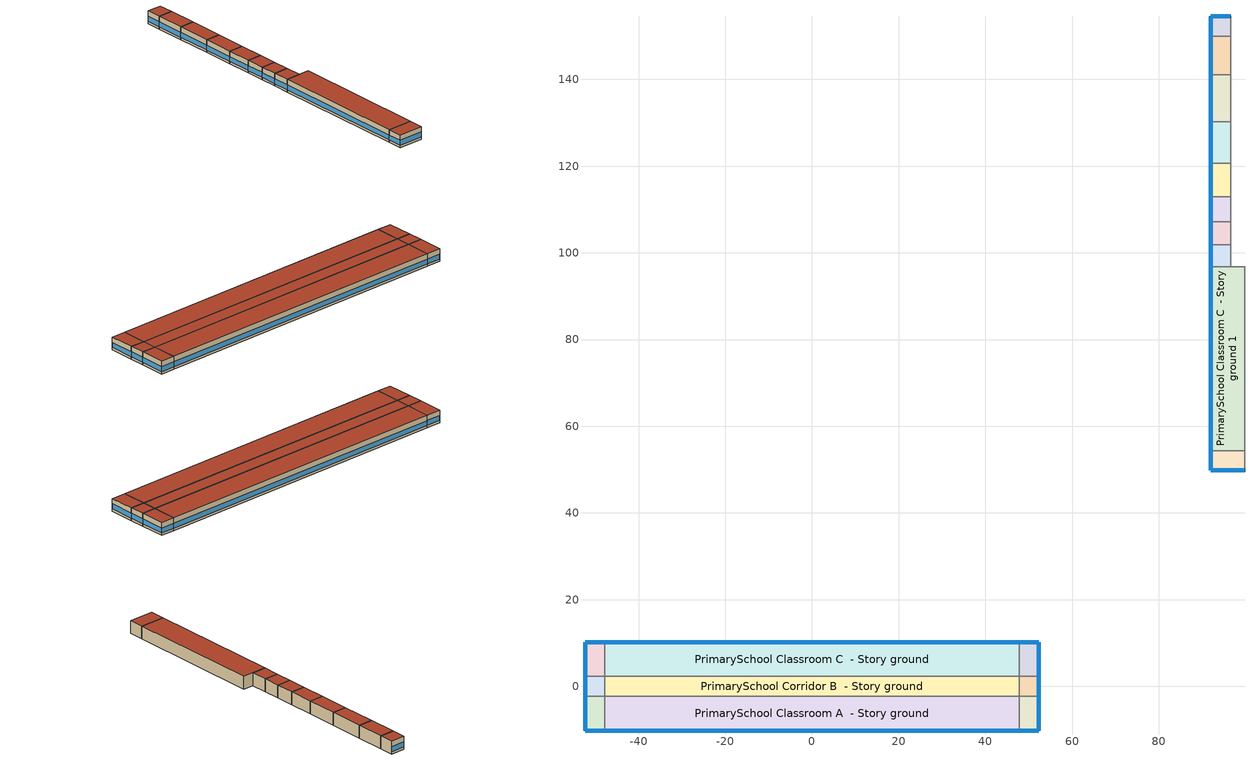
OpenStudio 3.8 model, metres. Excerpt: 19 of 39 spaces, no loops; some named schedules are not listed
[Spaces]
PrimarySchool Classroom A end_a - Story ground
 floor ground (Foundation F 1.26W/m*K Perim 12.47m Area 36.13m2): -52.36,-10.2 -52.36,-2.3 -47.79,-2.3 -47.79,-10.2 z0
 wall outside: -52.36,-2.3 -52.36,-10.2 -47.79,-10.2 z0:3.96
 wall to PrimarySchool Corridor B end_a - Story ground: -47.79,-2.3 -52.36,-2.3 z0:3.96
 wall to PrimarySchool Classroom A  - Story ground: -47.79,-10.2 -47.79,-2.3 z0:3.96
 window (Window U-0.91 SHGC 0.53): -52.33,-10.2 -47.81,-10.2 / -52.36,-2.33 -52.36,-10.18 z0.76:2.28
 roof outside: -47.79,-10.2 -47.79,-2.3 -52.36,-2.3 -52.36,-10.2 z3.96
PrimarySchool Corridor B end_a - Story ground
 floor ground (Foundation F 1.26W/m*K Perim 4.6m Area 21.03m2): -52.36,-2.3 -52.36,2.3 -47.79,2.3 -47.79,-2.3 z0
 wall outside: -52.36,2.3 -52.36,-2.3 z0:3.96
 wall to PrimarySchool Classroom C end_a - Story ground: -47.79,2.3 -52.36,2.3 z0:3.96
 wall to PrimarySchool Corridor B  - Story ground: -47.79,-2.3 -47.79,2.3 z0:3.96
 window (Window U-0.91 SHGC 0.53): -52.36,2.27 -52.36,-2.27 z0.76:2.28
 roof outside: -47.79,-2.3 -47.79,2.3 -52.36,2.3 -52.36,-2.3 z3.96
PrimarySchool Classroom C end_a - Story ground
 floor ground (Foundation F 1.26W/m*K Perim 12.47m Area 36.13m2): -52.36,2.3 -52.36,10.2 -47.79,10.2 -47.79,2.3 z0
 wall outside: -47.79,10.2 -52.36,10.2 -52.36,2.3 z0:3.96
 wall to PrimarySchool Classroom C  - Story ground: -47.79,2.3 -47.79,10.2 z0:3.96
 window (Window U-0.91 SHGC 0.53): -52.36,10.18 -52.36,2.33 / -47.81,10.2 -52.33,10.2 z0.76:2.28
 roof outside: -47.79,2.3 -47.79,10.2 -52.36,10.2 -52.36,2.3 z3.96
PrimarySchool Classroom A  - Story ground
 floor ground (Foundation F 1.26W/m*K Perim 95.57m Area 755.25m2): -47.79,-10.2 -47.79,-2.3 47.79,-2.3 47.79,-10.2 z0
 wall outside: -47.79,-10.2 47.79,-10.2 z0:3.96
 wall to PrimarySchool Corridor B  - Story ground: 47.79,-2.3 -47.79,-2.3 z0:3.96
 wall to PrimarySchool Classroom A end_b - Story ground: 47.79,-10.2 47.79,-2.3 z0:3.96
 window (Window U-0.91 SHGC 0.53): -47.76,-10.2 47.76,-10.2 z0.76:2.27
 roof outside: 47.79,-10.2 47.79,-2.3 -47.79,-2.3 -47.79,-10.2 z3.96
PrimarySchool Corridor B  - Story ground
 floor ground (Foundation F 1.26W/m*K Perim 0.0m Area 439.69m2): -47.79,-2.3 -47.79,2.3 47.79,2.3 47.79,-2.3 z0
 wall to PrimarySchool Classroom C  - Story ground: 47.79,2.3 -47.79,2.3 z0:3.96
 wall to PrimarySchool Corridor B end_b - Story ground: 47.79,-2.3 47.79,2.3 z0:3.96
 roof outside: 47.79,-2.3 47.79,2.3 -47.79,2.3 -47.79,-2.3 z3.96
PrimarySchool Classroom C  - Story ground
 floor ground (Foundation F 1.26W/m*K Perim 95.57m Area 755.25m2): -47.79,2.3 -47.79,10.2 47.79,10.2 47.79,2.3 z0
 wall outside: 47.79,10.2 -47.79,10.2 z0:3.96
 wall to PrimarySchool Classroom C end_b - Story ground: 47.79,2.3 47.79,10.2 z0:3.96
 window (Window U-0.91 SHGC 0.53): 47.76,10.2 -47.76,10.2 z0.76:2.27
 roof outside: 47.79,2.3 47.79,10.2 -47.79,10.2 -47.79,2.3 z3.96
PrimarySchool Classroom A end_b - Story ground
 floor ground (Foundation F 1.26W/m*K Perim 12.47m Area 36.13m2): 47.79,-10.2 47.79,-2.3 52.36,-2.3 52.36,-10.2 z0
 wall outside: 47.79,-10.2 52.36,-10.2 52.36,-2.3 z0:3.96
 wall to PrimarySchool Corridor B end_b - Story ground: 52.36,-2.3 47.79,-2.3 z0:3.96
 window (Window U-0.91 SHGC 0.53): 47.81,-10.2 52.33,-10.2 / 52.36,-10.18 52.36,-2.33 z0.76:2.28
 roof outside: 52.36,-10.2 52.36,-2.3 47.79,-2.3 47.79,-10.2 z3.96
PrimarySchool Corridor B end_b - Story ground
 floor ground (Foundation F 1.26W/m*K Perim 4.6m Area 21.03m2): 47.79,-2.3 47.79,2.3 52.36,2.3 52.36,-2.3 z0
 wall outside: 52.36,-2.3 52.36,2.3 z0:3.96
 wall to PrimarySchool Classroom C end_b - Story ground: 52.36,2.3 47.79,2.3 z0:3.96
 window (Window U-0.91 SHGC 0.53): 52.36,-2.27 52.36,2.27 z0.76:2.28
 roof outside: 52.36,-2.3 52.36,2.3 47.79,2.3 47.79,-2.3 z3.96
PrimarySchool Classroom C end_b - Story ground
 floor ground (Foundation F 1.26W/m*K Perim 12.47m Area 36.13m2): 47.79,2.3 47.79,10.2 52.36,10.2 52.36,2.3 z0
 wall outside: 52.36,2.3 52.36,10.2 47.79,10.2 z0:3.96
 window (Window U-0.91 SHGC 0.53): 52.33,10.2 47.81,10.2 / 52.36,2.33 52.36,10.18 z0.76:2.28
 roof outside: 52.36,2.3 52.36,10.2 47.79,10.2 47.79,2.3 z3.96
PrimarySchool Classroom C end_a - Story ground 1
 floor ground (Foundation F 1.26W/m*K Perim 12.47m Area 36.13m2): 99.89,49.83 91.98,49.83 91.98,54.4 99.89,54.4 z0
 wall outside: 91.98,54.4 91.98,49.83 99.89,49.83 z0:3.96
 wall to PrimarySchool Classroom C  - Story ground 1: 99.89,54.4 91.98,54.4 z0:3.96
 wall to PrimarySchool Corridor B end_a - Story ground 1: 99.89,49.83 99.89,54.4 z0:3.96
 window (Window U-0.91 SHGC 0.53): 92.01,49.83 99.86,49.83 / 91.98,54.37 91.98,49.85 z0.76:2.28
 roof outside: 99.89,54.4 91.98,54.4 91.98,49.83 99.89,49.83 z3.96
PrimarySchool Classroom C  - Story ground 1
 floor ground (Foundation F 1.26W/m*K Perim 42.4m Area 335.09m2): 99.89,54.4 91.98,54.4 91.98,96.8 99.89,96.8 z0
 wall outside: 91.98,96.8 91.98,54.4 z0:3.96
 wall to PrimarySchool Kitchen B  - Story ground: 99.89,96.8 96.55,96.8 z0:3.96
 wall to PrimarySchool Corridor B  - Story ground 1: 99.89,54.4 99.89,96.8 z0:3.96
 wall to PrimarySchool Kitchen C  - Story ground: 96.55,96.8 91.98,96.8 z0:3.96
 window (Window U-0.91 SHGC 0.53): 91.98,96.78 91.98,54.42 z0.76:2.27
 roof outside: 99.89,96.8 91.98,96.8 91.98,54.4 99.89,54.4 z3.96
PrimarySchool Kitchen C  - Story ground
 floor ground (Foundation F 1.26W/m*K Perim 5.11m Area 23.36m2): 96.55,96.8 91.98,96.8 91.98,101.91 96.55,101.91 z0
 wall outside: 91.98,101.91 91.98,96.8 z0:3.96
 wall to PrimarySchool Lobby C  - Story ground: 96.55,101.91 91.98,101.91 z0:3.96
 wall to PrimarySchool Kitchen B  - Story ground: 96.55,96.8 96.55,101.91 z0:3.96
 window (Window U-0.91 SHGC 0.53): 91.98,101.89 91.98,96.83 z0.76:2.28
 roof outside: 96.55,101.91 91.98,101.91 91.98,96.8 96.55,96.8 z3.96
PrimarySchool Lobby C  - Story ground
 floor ground (Foundation F 1.26W/m*K Perim 5.21m Area 23.84m2): 96.55,101.91 91.98,101.91 91.98,107.13 96.55,107.13 z0
 wall outside: 91.98,107.13 91.98,101.91 z0:3.96
 wall to PrimarySchool Restroom C  - Story ground: 96.55,107.13 91.98,107.13 z0:3.96
 wall to PrimarySchool Lobby B  - Story ground: 96.55,101.91 96.55,107.13 z0:3.96
 window (Window U-0.91 SHGC 0.53): 91.98,107.1 91.98,101.94 z0.76:2.28
 roof outside: 96.55,107.13 91.98,107.13 91.98,101.91 96.55,101.91 z3.96
PrimarySchool Restroom C  - Story ground
 floor ground (Foundation F 1.26W/m*K Perim 5.8m Area 26.52m2): 96.55,107.13 91.98,107.13 91.98,112.93 96.55,112.93 z0
 wall outside: 91.98,112.93 91.98,107.13 z0:3.96
 wall to PrimarySchool Mechanical C  - Story ground: 96.55,112.93 91.98,112.93 z0:3.96
 wall to PrimarySchool Restroom B  - Story ground: 96.55,107.13 96.55,112.93 z0:3.96
 window (Window U-0.91 SHGC 0.53): 91.98,112.9 91.98,107.15 z0.76:2.28
 roof outside: 96.55,112.93 91.98,112.93 91.98,107.13 96.55,107.13 z3.96
PrimarySchool Mechanical C  - Story ground
 floor ground (Foundation F 1.26W/m*K Perim 7.69m Area 35.14m2): 96.55,112.93 91.98,112.93 91.98,120.62 96.55,120.62 z0
 wall outside: 91.98,120.62 91.98,112.93 z0:3.96
 wall to PrimarySchool Cafeteria C  - Story ground: 96.55,120.62 91.98,120.62 z0:3.96
 wall to PrimarySchool Mechanical B  - Story ground: 96.55,112.93 96.55,120.62 z0:3.96
 window (Window U-0.91 SHGC 0.53): 91.98,120.59 91.98,112.95 z0.76:2.28
 roof outside: 96.55,120.62 91.98,120.62 91.98,112.93 96.55,112.93 z3.96
PrimarySchool Cafeteria C  - Story ground
 floor ground (Foundation F 1.26W/m*K Perim 9.59m Area 43.86m2): 96.55,120.62 91.98,120.62 91.98,130.21 96.55,130.21 z0
 wall outside: 91.98,130.21 91.98,120.62 z0:3.96
 wall to PrimarySchool Gym C  - Story ground: 96.55,130.21 91.98,130.21 z0:3.96
 wall to PrimarySchool Cafeteria B  - Story ground: 96.55,120.62 96.55,130.21 z0:3.96
 window (Window U-0.91 SHGC 0.53): 91.98,130.18 91.98,120.64 z0.76:2.28
 roof outside: 96.55,130.21 91.98,130.21 91.98,120.62 96.55,120.62 z3.96
PrimarySchool Gym C  - Story ground
 floor ground (Foundation F 1.26W/m*K Perim 10.89m Area 49.79m2): 96.55,130.21 91.98,130.21 91.98,141.1 96.55,141.1 z0
 wall outside: 91.98,141.1 91.98,130.21 z0:3.96
 wall to PrimarySchool Office C  - Story ground: 96.55,141.1 91.98,141.1 z0:3.96
 wall to PrimarySchool Gym B  - Story ground: 96.55,130.21 96.55,141.1 z0:3.96
 window (Window U-0.91 SHGC 0.53): 91.98,141.07 91.98,130.23 z0.76:2.27
 roof outside: 96.55,141.1 91.98,141.1 91.98,130.21 96.55,130.21 z3.96
PrimarySchool Office C  - Story ground
 floor ground (Foundation F 1.26W/m*K Perim 8.87m Area 40.57m2): 96.55,141.1 91.98,141.1 91.98,149.97 96.55,149.97 z0
 wall outside: 91.98,149.97 91.98,141.1 z0:3.96
 wall to PrimarySchool Office C end_b - Story ground: 96.55,149.97 91.98,149.97 z0:3.96
 wall to PrimarySchool Office B  - Story ground: 96.55,141.1 96.55,149.97 z0:3.96
 window (Window U-0.91 SHGC 0.53): 91.98,149.95 91.98,141.12 z0.76:2.28
 roof outside: 96.55,149.97 91.98,149.97 91.98,141.1 96.55,141.1 z3.96
PrimarySchool Office C end_b - Story ground
 floor ground (Foundation F 1.26W/m*K Perim 9.14m Area 20.9m2): 96.55,149.97 91.98,149.97 91.98,154.54 96.55,154.54 z0
 wall outside: 96.55,154.54 91.98,154.54 91.98,149.97 z0:3.96
 wall to PrimarySchool Office B end_b - Story ground: 96.55,149.97 96.55,154.54 z0:3.96
 window (Window U-0.91 SHGC 0.53): 96.53,154.54 92.01,154.54 / 91.98,154.52 91.98,150 z0.76:2.28
 roof outside: 96.55,154.54 91.98,154.54 91.98,149.97 96.55,149.97 z3.96
[Building]
ComStock DOE Ref Pre-1980|PrimarySchool: North Axis {deg}=270; Default Construction Set=ComStock DOE Ref Pre-1980 - PriSchl - ASHRAE 169-2013-5B; Default Schedule Set=Building Default Schedule Set; Standards Building Type=PrimarySchool
[Site]
Buckley Afb_CO_USA: Latitude {deg}=39.7; Longitude {deg}=-104.75; Time Zone {hr}=-7; Elevation {m}=1726; Terrain=City
[Site:WaterMainsTemperature]
Calculation Method=Correlation; Annual Average Outdoor Air Temperature {C}=10.6242; Maximum Difference In Monthly Average Outdoor Air Temperatures {deltaC}=24.15
[SizingPeriod:DesignDay] Barometric Pressure {Pa}=82237; Rain Indicator=No; Snow Indicator=No; Day of Month=21; Daylight Saving Time Indicator=No; Humidity Condition Type=Wetbulb; Dry-Bulb Temperature Range Modifier Type=DefaultMultipliers
Name | Maximum Dry-Bulb Temperature {C} | Daily Dry-Bulb Temperature Range {deltaC} | Wind Speed {m/s} | Wind Direction {deg} | Month | Day Type | Wetbulb or DewPoint at Maximum Dry-Bulb {C} | Solar Model Indicator | ASHRAE Clear Sky Optical Depth for Beam Irradiance | ASHRAE Clear Sky Optical Depth for Diffuse Irradiance | Sky Clearness
Buckley Afb Ann Clg .4% Condns DB=>MWB 1 | 34.1 | 15.1 | 3.7 | 90 | 7 | SummerDesignDay | 14.8 | ASHRAETau | 0.308 | 2.48
Buckley Afb Ann Clg .4% Condns WB=>MDB 1 | 25.8 | 15.1 | 3.7 | 90 | 7 | SummerDesignDay | 18 | ASHRAETau | 0.308 | 2.48
Buckley Afb Ann Htg 99.6% Condns DB 1 | -16.3 | 0 | 2.9 | 170 | 12 | WinterDesignDay | -16.3 | ASHRAEClearSky |  |  | 0
Buckley Afb August .4% Condns DB=>MCWB 1 | 35.1 | 14.5 | 3.7 | 90 | 8 | SummerDesignDay | 14.7 | ASHRAETau | 0.318 | 2.474
[ClimateZones]
Climate Zone Institution Name 1=ASHRAE; Climate Zone Document Name 1=ANSI/ASHRAE Standard 169; Climate Zone Document Year 1=2006; Climate Zone Value 1=ASHRAE 169-2013-5B
[Site:GroundTemperature:FCfactorMethod]
January Ground Temperature {C}=8.6; February Ground Temperature {C}=2.83; March Ground Temperature {C}=-0.08; April Ground Temperature {C}=1.54; May Ground Temperature {C}=-1.14; June Ground Temperature {C}=5.92; July Ground Temperature {C}=8.85; August Ground Temperature {C}=15.81; September Ground Temperature {C}=21.89; October Ground Temperature {C}=23.01; November Ground Temperature {C}=21.29; December Ground Temperature {C}=18.97
[Construction:FfactorGroundFloor] F-Factor {W/m-K}=1.26344
Name | Area {m2} | PerimeterExposed {m}
Foundation F 1.26W/m*K Perim 8.87m Area 40.57m2 | 40.5707 | 8.87373
Foundation F 1.26W/m*K Perim 10.89m Area 49.79m2 | 49.7919 | 10.8906
Foundation F 1.26W/m*K Perim 12.47m Area 36.13m2 | 36.1293 | 12.4743
Foundation F 1.26W/m*K Perim 95.57m Area 755.25m2 | 755.249 | 95.5735
Foundation F 1.26W/m*K Perim 9.14m Area 20.9m2 | 20.9032 | 9.144
Foundation F 1.26W/m*K Perim 5.21m Area 23.84m2 | 23.8427 | 5.21493
Foundation F 1.26W/m*K Perim 7.69m Area 35.14m2 | 35.1416 | 7.68627
Foundation F 1.26W/m*K Perim 4.6m Area 21.03m2 | 21.0335 | 4.60051
Foundation F 1.26W/m*K Perim 0.0m Area 439.69m2 | 439.687 | 0
Foundation F 1.26W/m*K Perim 5.11m Area 23.36m2 | 23.3639 | 5.11022
Foundation F 1.26W/m*K Perim 9.59m Area 43.86m2 | 43.8552 | 9.59213
Foundation F 1.26W/m*K Perim 42.4m Area 335.09m2 | 335.091 | 42.4043
Foundation F 1.26W/m*K Perim 5.8m Area 26.52m2 | 26.5238 | 5.80135
[DefaultConstructionSet]
ComStock DOE Ref Pre-1980 - PriSchl - ASHRAE 169-2013-5B: Default Exterior Surface Constructions=Default Surface Constructions 1; Default Interior Surface Constructions=Default Surface Constructions 2; Default Ground Contact Surface Constructions=Default Surface Constructions 3; Default Exterior SubSurface Constructions=Default Sub Surface Constructions 1; Default Interior SubSurface Constructions=Default Sub Surface Constructions 2; Interior Partition Construction=Typical Interior Partition
[DefaultSurfaceConstructions]
Name | Floor Construction | Wall Construction | Roof Ceiling Construction
Default Surface Constructions 1 | Typical Insulated Exterior Mass Floor | Typical Insulated Exterior Mass Wall R-6.21 | Typical IEAD Roof R-13.16
Default Surface Constructions 2 | Typical Interior Floor | Typical Interior Wall | Typical Interior Ceiling
Default Surface Constructions 3 | Typical Insulated Carpeted 6in Slab Floor | Typical Insulated Basement Mass Wall
[Construction]
Typical Insulated Exterior Mass Floor: 4 in. Normalweight Concrete Floor, Typical Carpet Pad
Typical IEAD Roof R-13.16: Roof Membrane, Typical Insulation R-12.04, Metal Roof Surface
Typical Interior Floor: 100mm Normalweight concrete floor, CP02 CARPET PAD
Typical Interior Wall: G01 13mm gypsum board, G01 13mm gypsum board
Typical Interior Ceiling: CP02 CARPET PAD, 100mm Normalweight concrete floor
Typical Insulated Carpeted 6in Slab Floor: 6 in. Normalweight Concrete Floor, Typical Carpet Pad
Typical Insulated Basement Mass Wall: 8 in. Concrete Block Basement Wall
Simple Glazing U 0.62 SHGC 0.41: Simple Glazing U 0.62 SHGC 0.41
Typical Insulated Metal Door: F08 Metal surface, Typical Insulation R-3.82
U 0.88 SHGC 0.16 Sgl Ref-A-L Clr 6mm: REF A CLEAR LO 6MM
Typical Overhead Door: Typical Insulation R-3.82
Typical Interior Window: Clear 3mm
Typical Interior Door; Typical Interior Partition: G05 25mm wood
Typical Insulated Exterior Mass Wall R-6.21: 1IN Stucco, 8IN CONCRETE HW RefBldg, Typical Insulation R-3.82, 1/2IN Gypsum
InteriorFurnishings: Std Wood 6inch
Window U-0.91 SHGC 0.53: Simple Glazing Single - No LowE - Tinted/Reflective - Wood
[Material] Thermal Absorptance=0.9
Name | Roughness | Thickness {m} | Conductivity {W/m-K} | Density {kg/m3} | Specific Heat {J/kg-K} | Solar Absorptance | Visible Absorptance
4 in. Normalweight Concrete Floor | MediumRough | 0.1016 | 2.31 | 2322 | 832 | 0.7 | 0.7
Roof Membrane | VeryRough | 0.0095 | 0.16 | 1121.29 | 1460 | 0.7 | 0.7
Metal Roof Surface; F08 Metal surface | Smooth | 0.0008 | 45.28 | 7824 | 500 | 0.7 | 0.7
100mm Normalweight concrete floor | MediumRough | 0.1016 | 2.31045 | 2322 | 832.557 | 0.7 | 0.7
G01 13mm gypsum board | Smooth | 0.0127 | 0.160031 | 800.001 | 1090.73 | 0.7 | 0.5
6 in. Normalweight Concrete Floor | MediumRough | 0.1524 | 2.31 | 2322 | 832 | 0.7 | 0.7
8 in. Concrete Block Basement Wall | MediumRough | 0.2032 | 1.326 | 1842 | 912 | 0.7 | 0.7
G05 25mm wood | MediumSmooth | 0.0254 | 0.15 | 608 | 1630 | 0.5 | 0.5
1IN Stucco | Smooth | 0.0253 | 0.6918 | 1858 | 837 | 0.7 | 0.92
8IN CONCRETE HW RefBldg | Rough | 0.2032 | 1.311 | 2240 | 836.8 | 0.7 | 0.7
1/2IN Gypsum | Smooth | 0.0127 | 0.16 | 784.9 | 830 | 0.4 | 0.4
Std Wood 6inch | MediumSmooth | 0.15 | 0.12 | 540 | 1210 | 0.7 | 0.7
[Material:NoMass] Roughness=Smooth; Thermal Absorptance=0.9; Solar Absorptance=0.7
Name | Thermal Resistance {m2-K/W} | Visible Absorptance
Typical Carpet Pad; CP02 CARPET PAD | 0.21648 | 0.8
Typical Insulation R-12.04 | 2.12048 | 0.7
Typical Insulation R-3.82 | 0.673216 | 0.7
[DefaultSubSurfaceConstructions]
Name | Fixed Window Construction | Operable Window Construction | Door Construction | Glass Door Construction | Overhead Door Construction | Tubular Daylight Dome Construction | Tubular Daylight Diffuser Construction
Default Sub Surface Constructions 1 | Simple Glazing U 0.62 SHGC 0.41 | Simple Glazing U 0.62 SHGC 0.41 | Typical Insulated Metal Door | U 0.88 SHGC 0.16 Sgl Ref-A-L Clr 6mm | Typical Overhead Door | Typical Interior Window | Typical Interior Window
Default Sub Surface Constructions 2 | Typical Interior Window | Typical Interior Window | Typical Interior Door
[WindowMaterial:SimpleGlazingSystem]
Name | U-Factor {W/m2-K} | Solar Heat Gain Coefficient | Visible Transmittance
Simple Glazing U 0.62 SHGC 0.41 | 3.52052 | 0.41 | 0.81
Simple Glazing Single - No LowE - Tinted/Reflective - Wood | 5.16722 | 0.525 | 0.436
[WindowMaterial:Glazing] Optical Data Type=SpectralAverage; Infrared Transmittance at Normal Incidence=0; Front Side Infrared Hemispherical Emissivity=0.84; Conductivity {W/m-K}=0.9; Dirt Correction Factor for Solar and Visible Transmittance=1; Solar Diffusing=No
Name | Thickness {m} | Solar Transmittance at Normal Incidence | Front Side Solar Reflectance at Normal Incidence | Back Side Solar Reflectance at Normal Incidence | Visible Transmittance at Normal Incidence | Front Side Visible Reflectance at Normal Incidence | Back Side Visible Reflectance at Normal Incidence | Back Side Infrared Hemispherical Emissivity
REF A CLEAR LO 6MM | 0.006 | 0.066 | 0.341 | 0.493 | 0.08 | 0.41 | 0.37 | 0.4
Clear 3mm | 0.003 | 0.837 | 0.075 | 0.075 | 0.898 | 0.081 | 0.081 | 0.84
[SpaceType] Standards Building Type=PrimarySchool
Name | Default Schedule Set | Design Specification Outdoor Air Object | Standards Space Type
PrimarySchool Kitchen - ComStock DOE Ref Pre-1980 | PrimarySchool Kitchen Schedule Set | PrimarySchool Kitchen Ventilation | Kitchen
PrimarySchool Lobby - ComStock DOE Ref Pre-1980 | PrimarySchool Lobby Schedule Set | PrimarySchool Lobby Ventilation | Lobby
PrimarySchool Restroom - ComStock DOE Ref Pre-1980 | PrimarySchool Restroom Schedule Set | PrimarySchool Restroom Ventilation | Restroom
PrimarySchool Mechanical - ComStock DOE Ref Pre-1980 | PrimarySchool Mechanical Schedule Set | PrimarySchool Mechanical Ventilation | Mechanical
PrimarySchool Cafeteria - ComStock DOE Ref Pre-1980 | PrimarySchool Cafeteria Schedule Set | PrimarySchool Cafeteria Ventilation | Cafeteria
PrimarySchool Gym - ComStock DOE Ref Pre-1980 | PrimarySchool Gym Schedule Set | PrimarySchool Gym Ventilation | Gym
PrimarySchool Office - ComStock DOE Ref Pre-1980 | PrimarySchool Office Schedule Set | PrimarySchool Office Ventilation | Office
PrimarySchool Corridor - ComStock DOE Ref Pre-1980 | PrimarySchool Corridor Schedule Set | PrimarySchool Corridor Ventilation | Corridor
PrimarySchool Classroom - ComStock DOE Ref Pre-1980 | PrimarySchool Classroom Schedule Set | PrimarySchool Classroom Ventilation | Classroom
[BuildingStory]
Story ground: Nominal Z Coordinate {m}=0; Nominal Floor to Floor Height {m}=3.9624
[Space] Building Story=Story ground
Name | Space Type | Thermal Zone
PrimarySchool Classroom A end_a - Story ground | PrimarySchool Classroom - ComStock DOE Ref Pre-1980 | Zone PrimarySchool Classroom A end_a - Story ground
PrimarySchool Corridor B end_a - Story ground | PrimarySchool Corridor - ComStock DOE Ref Pre-1980 | Zone PrimarySchool Corridor B end_a - Story ground
PrimarySchool Classroom C end_a - Story ground | PrimarySchool Classroom - ComStock DOE Ref Pre-1980 | Zone PrimarySchool Classroom C end_a - Story ground
PrimarySchool Classroom A  - Story ground | PrimarySchool Classroom - ComStock DOE Ref Pre-1980 | Zone PrimarySchool Classroom A  - Story ground
PrimarySchool Corridor B  - Story ground | PrimarySchool Corridor - ComStock DOE Ref Pre-1980 | Zone PrimarySchool Corridor B  - Story ground
PrimarySchool Classroom C  - Story ground | PrimarySchool Classroom - ComStock DOE Ref Pre-1980 | Zone PrimarySchool Classroom C  - Story ground
PrimarySchool Classroom A end_b - Story ground | PrimarySchool Classroom - ComStock DOE Ref Pre-1980 | Zone PrimarySchool Classroom A end_b - Story ground
PrimarySchool Corridor B end_b - Story ground | PrimarySchool Corridor - ComStock DOE Ref Pre-1980 | Zone PrimarySchool Corridor B end_b - Story ground
PrimarySchool Classroom C end_b - Story ground | PrimarySchool Classroom - ComStock DOE Ref Pre-1980 | Zone PrimarySchool Classroom C end_b - Story ground
PrimarySchool Classroom C end_a - Story ground 1 | PrimarySchool Classroom - ComStock DOE Ref Pre-1980 | Zone PrimarySchool Classroom C end_a - Story ground 1
PrimarySchool Classroom C  - Story ground 1 | PrimarySchool Classroom - ComStock DOE Ref Pre-1980 | Zone PrimarySchool Classroom C  - Story ground 1
PrimarySchool Kitchen C  - Story ground | PrimarySchool Kitchen - ComStock DOE Ref Pre-1980 | Zone PrimarySchool Kitchen C  - Story ground
PrimarySchool Lobby C  - Story ground | PrimarySchool Lobby - ComStock DOE Ref Pre-1980 | Zone PrimarySchool Lobby C  - Story ground
PrimarySchool Restroom C  - Story ground | PrimarySchool Restroom - ComStock DOE Ref Pre-1980 | Zone PrimarySchool Restroom C  - Story ground
PrimarySchool Mechanical C  - Story ground | PrimarySchool Mechanical - ComStock DOE Ref Pre-1980 | Zone PrimarySchool Mechanical C  - Story ground
PrimarySchool Cafeteria C  - Story ground | PrimarySchool Cafeteria - ComStock DOE Ref Pre-1980 | Zone PrimarySchool Cafeteria C  - Story ground
PrimarySchool Gym C  - Story ground | PrimarySchool Gym - ComStock DOE Ref Pre-1980 | Zone PrimarySchool Gym C  - Story ground
PrimarySchool Office C  - Story ground | PrimarySchool Office - ComStock DOE Ref Pre-1980 | Zone PrimarySchool Office C  - Story ground
PrimarySchool Office C end_b - Story ground | PrimarySchool Office - ComStock DOE Ref Pre-1980 | Zone PrimarySchool Office C end_b - Story ground
[ThermalZone] Multiplier=1; Use Ideal Air Loads=No
Name | Thermostat
Zone PrimarySchool Classroom A end_a - Story ground | PrimarySchool Classroom - ComStock DOE Ref Pre-1980 Thermostat 2
Zone PrimarySchool Corridor B end_a - Story ground | PrimarySchool Corridor - ComStock DOE Ref Pre-1980 Thermostat 2
Zone PrimarySchool Classroom C end_a - Story ground | PrimarySchool Classroom - ComStock DOE Ref Pre-1980 Thermostat 7
Zone PrimarySchool Classroom A  - Story ground | PrimarySchool Classroom - ComStock DOE Ref Pre-1980 Thermostat
Zone PrimarySchool Corridor B  - Story ground | PrimarySchool Corridor - ComStock DOE Ref Pre-1980 Thermostat
Zone PrimarySchool Classroom C  - Story ground | PrimarySchool Classroom - ComStock DOE Ref Pre-1980 Thermostat 5
Zone PrimarySchool Classroom A end_b - Story ground | PrimarySchool Classroom - ComStock DOE Ref Pre-1980 Thermostat 4
Zone PrimarySchool Corridor B end_b - Story ground | PrimarySchool Corridor - ComStock DOE Ref Pre-1980 Thermostat 4
Zone PrimarySchool Classroom C end_b - Story ground | PrimarySchool Classroom - ComStock DOE Ref Pre-1980 Thermostat 9
Zone PrimarySchool Classroom C end_a - Story ground 1 | PrimarySchool Classroom - ComStock DOE Ref Pre-1980 Thermostat 8
Zone PrimarySchool Classroom C  - Story ground 1 | PrimarySchool Classroom - ComStock DOE Ref Pre-1980 Thermostat 6
Zone PrimarySchool Kitchen C  - Story ground | PrimarySchool Kitchen - ComStock DOE Ref Pre-1980 Thermostat 2
Zone PrimarySchool Lobby C  - Story ground | PrimarySchool Lobby - ComStock DOE Ref Pre-1980 Thermostat 2
Zone PrimarySchool Restroom C  - Story ground | PrimarySchool Restroom - ComStock DOE Ref Pre-1980 Thermostat 2
Zone PrimarySchool Mechanical C  - Story ground | PrimarySchool Mechanical - ComStock DOE Ref Pre-1980 Thermostat 2
Zone PrimarySchool Cafeteria C  - Story ground | PrimarySchool Cafeteria - ComStock DOE Ref Pre-1980 Thermostat 2
Zone PrimarySchool Gym C  - Story ground | PrimarySchool Gym - ComStock DOE Ref Pre-1980 Thermostat 2
Zone PrimarySchool Office C  - Story ground | PrimarySchool Office - ComStock DOE Ref Pre-1980 Thermostat 4
Zone PrimarySchool Office C end_b - Story ground | PrimarySchool Office - ComStock DOE Ref Pre-1980 Thermostat 5
[People:Definition] Number of People Calculation Method=People/Area; Fraction Radiant=0.3
Name | People per Space Floor Area {person/m2}
PrimarySchool Cafeteria People Definition | 0.71763
PrimarySchool Classroom People Definition | 0.249938
PrimarySchool Corridor People Definition; PrimarySchool Restroom People Definition | 0.0999967
PrimarySchool Gym People Definition | 0.300313
PrimarySchool Kitchen People Definition | 0.149941
PrimarySchool Mechanical People Definition | 0.0100104
PrimarySchool Office People Definition | 0.0500522
[People] Work Efficiency Schedule=Work Efficiency Schedule; Clothing Insulation Schedule=Clothing Schedule; Air Velocity Schedule=Air Velocity Schedule; Multiplier=1
Name | People Definition | Space or SpaceType
PrimarySchool Cafeteria People | PrimarySchool Cafeteria People Definition | PrimarySchool Cafeteria - ComStock DOE Ref Pre-1980
PrimarySchool Classroom People | PrimarySchool Classroom People Definition | PrimarySchool Classroom - ComStock DOE Ref Pre-1980
PrimarySchool Corridor People | PrimarySchool Corridor People Definition | PrimarySchool Corridor - ComStock DOE Ref Pre-1980
PrimarySchool Gym People | PrimarySchool Gym People Definition | PrimarySchool Gym - ComStock DOE Ref Pre-1980
PrimarySchool Kitchen People | PrimarySchool Kitchen People Definition | PrimarySchool Kitchen - ComStock DOE Ref Pre-1980
PrimarySchool Mechanical People | PrimarySchool Mechanical People Definition | PrimarySchool Mechanical - ComStock DOE Ref Pre-1980
PrimarySchool Office People | PrimarySchool Office People Definition | PrimarySchool Office - ComStock DOE Ref Pre-1980
PrimarySchool Restroom People | PrimarySchool Restroom People Definition | PrimarySchool Restroom - ComStock DOE Ref Pre-1980
[Lights:Definition] Design Level Calculation Method=Watts/Area; Fraction Visible=0.2; Return Air Fraction=0
Name | Watts per Space Floor Area {W/m2} | Fraction Radiant
PrimarySchool Corridor - ComStock DOE Ref Pre-1980 General Lights Definition | 2.94907 | 0.31
PrimarySchool Office - ComStock DOE Ref Pre-1980 General Lights Definition | 6.74433 | 0.31
PrimarySchool Gym - ComStock DOE Ref Pre-1980 General Lights Definition | 7.86417 | 0.31
PrimarySchool Cafeteria - ComStock DOE Ref Pre-1980 General Lights Definition | 2.70767 | 0.31
PrimarySchool Cafeteria - ComStock DOE Ref Pre-1980 Task Lights Definition | 0.735422 | 0.125
PrimarySchool Cafeteria - ComStock DOE Ref Pre-1980 Wall Wash Lights Definition | 1.90206 | 0.125
PrimarySchool Restroom - ComStock DOE Ref Pre-1980 General Lights Definition | 3.33071 | 0.31
PrimarySchool Restroom - ComStock DOE Ref Pre-1980 Wall Wash Lights Definition | 2.07725 | 0.125
PrimarySchool Lobby - ComStock DOE Ref Pre-1980 General Lights Definition | 1.92838 | 0.31
PrimarySchool Lobby - ComStock DOE Ref Pre-1980 Task Lights Definition | 1.01438 | 0.125
PrimarySchool Lobby - ComStock DOE Ref Pre-1980 Wall Wash Lights Definition | 1.81461 | 0.125
PrimarySchool Classroom - ComStock DOE Ref Pre-1980 General Lights Definition | 6.25559 | 0.31
PrimarySchool Mechanical - ComStock DOE Ref Pre-1980 General Lights Definition | 3.92888 | 0.31
PrimarySchool Mechanical - ComStock DOE Ref Pre-1980 Task Lights Definition | 3.02684 | 0.125
PrimarySchool Kitchen - ComStock DOE Ref Pre-1980 General Lights Definition | 7.18292 | 0.31
PrimarySchool Kitchen - ComStock DOE Ref Pre-1980 Task Lights Definition | 8.69031 | 0.125
[ElectricEquipment:Definition] Design Level Calculation Method=Watts/Area
Name | Watts per Space Floor Area {W/m2} | Fraction Latent | Fraction Radiant | Fraction Lost
PrimarySchool Cafeteria Elec Equip Definition | 3.23149 | 0 | 0.5 | 0
PrimarySchool Classroom Elec Equip Definition | 1.90329 | 0 | 0.5 | 0
PrimarySchool Corridor Elec Equip Definition; PrimarySchool Lobby Elec Equip Definition; PrimarySchool Restroom Elec Equip Definition | 0.506631 | 0 | 0.5 | 0
PrimarySchool Gym Elec Equip Definition | 0.629866 | 0 | 0.5 | 0
misc_electric_kitchen_equipment_definition | 2.42361 | 0.25 | 0.3 | 0.2
PrimarySchool Mechanical Elec Equip Definition | 1.27205 | 0 | 0.5 | 0
PrimarySchool Office Elec Equip Definition | 1.36927 | 0 | 0.5 | 0
[ElectricEquipment] Schedule=Education_School BLDG_EQUIP_EndUseData BPR Adjusted
Name | Electric Equipment Definition | Space or SpaceType
PrimarySchool Cafeteria Elec Equip | PrimarySchool Cafeteria Elec Equip Definition | PrimarySchool Cafeteria - ComStock DOE Ref Pre-1980
PrimarySchool Classroom Elec Equip | PrimarySchool Classroom Elec Equip Definition | PrimarySchool Classroom - ComStock DOE Ref Pre-1980
PrimarySchool Corridor Elec Equip | PrimarySchool Corridor Elec Equip Definition | PrimarySchool Corridor - ComStock DOE Ref Pre-1980
PrimarySchool Gym Elec Equip | PrimarySchool Gym Elec Equip Definition | PrimarySchool Gym - ComStock DOE Ref Pre-1980
misc_electric_kitchen_equipment | misc_electric_kitchen_equipment_definition | PrimarySchool Kitchen - ComStock DOE Ref Pre-1980
PrimarySchool Lobby Elec Equip | PrimarySchool Lobby Elec Equip Definition | PrimarySchool Lobby - ComStock DOE Ref Pre-1980
PrimarySchool Mechanical Elec Equip | PrimarySchool Mechanical Elec Equip Definition | PrimarySchool Mechanical - ComStock DOE Ref Pre-1980
PrimarySchool Office Elec Equip | PrimarySchool Office Elec Equip Definition | PrimarySchool Office - ComStock DOE Ref Pre-1980
PrimarySchool Restroom Elec Equip | PrimarySchool Restroom Elec Equip Definition | PrimarySchool Restroom - ComStock DOE Ref Pre-1980
[DesignSpecification:OutdoorAir] Outdoor Air Method=Sum
Name | Outdoor Air Flow per Person {m3/s-person} | Outdoor Air Flow per Floor Area {m3/s-m2}
PrimarySchool Cafeteria Ventilation; PrimarySchool Gym Ventilation; PrimarySchool Office Ventilation | 0.00943895
PrimarySchool Classroom Ventilation | 0.00799951
PrimarySchool Corridor Ventilation; PrimarySchool Lobby Ventilation |  | 0.000508
PrimarySchool Kitchen Ventilation |  | 0.0023876
PrimarySchool Mechanical Ventilation |  | 0.000254
PrimarySchool Restroom Ventilation |  | 0.0048768
[DefaultScheduleSet]
Name | Number of People Schedule | People Activity Level Schedule | Lighting Schedule | Electric Equipment Schedule | Infiltration Schedule | Gas Equipment Schedule | Hours of Operation Schedule
PrimarySchool Cafeteria Schedule Set | PrimarySchool Cafeteria Occ | PrimarySchool Activity | Education_School BLDG_LIGHT_EndUseData | Education_School BLDG_EQUIP_EndUseData | PrimarySchool Infil
PrimarySchool Classroom Schedule Set; PrimarySchool Corridor Schedule Set; PrimarySchool Lobby Schedule Set; PrimarySchool Mechanical Schedule Set; PrimarySchool Office Schedule Set; PrimarySchool Restroom Schedule Set | PrimarySchool Bldg Occ | PrimarySchool Activity | Education_School BLDG_LIGHT_EndUseData | Education_School BLDG_EQUIP_EndUseData | PrimarySchool Infil
PrimarySchool Gym Schedule Set | PrimarySchool Gym Occ | PrimarySchool Activity | Education_School BLDG_LIGHT_EndUseData | Education_School BLDG_EQUIP_EndUseData | PrimarySchool Infil
PrimarySchool Kitchen Schedule Set | PrimarySchool Bldg Occ | PrimarySchool Activity | Education_School BLDG_LIGHT_EndUseData | Education_School BLDG_EQUIP_EndUseData | PrimarySchool Infil | PrimarySchool Kitchen Gas
Building Default Schedule Set |  |  |  |  |  |  | Building Hours of Operation NonResidential
[Exterior:Lights:Definition]
Name | Design Level {W}
Parking Areas and Drives Def (W/ft^2) | 0.0497494
Building Facades Def (W/ft^2) | 0.25
Main Entries Def (W/ft) | 30
Other Doors Def (W/ft) | 25
[Exterior:Lights] Schedule=FRAC_OA_MIN_ems_Zone_PrimarySchool_Classroom_C____Story_ground_Evaporative_Cooler_OA_Controller; Control Option=AstronomicalClock
Name | Exterior Lights Definition | Multiplier
Parking Areas and Drives | Parking Areas and Drives Def (W/ft^2) | 13561.7
Building Facades | Building Facades Def (W/ft^2) | 21346.4
Main Entries | Main Entries Def (W/ft) | 73.6
Other Doors | Other Doors Def (W/ft) | 60.72
[ThermostatSetpoint:DualSetpoint] Heating Setpoint Temperature Schedule=PrimarySchool HtgSetp; Cooling Setpoint Temperature Schedule=PrimarySchool ClgSetp
PrimarySchool Cafeteria - ComStock DOE Ref Pre-1980 Thermostat 2; PrimarySchool Classroom - ComStock DOE Ref Pre-1980 Thermostat; PrimarySchool Classroom - ComStock DOE Ref Pre-1980 Thermostat 2; PrimarySchool Classroom - ComStock DOE Ref Pre-1980 Thermostat 4; PrimarySchool Classroom - ComStock DOE Ref Pre-1980 Thermostat 5; PrimarySchool Classroom - ComStock DOE Ref Pre-1980 Thermostat 6; PrimarySchool Classroom - ComStock DOE Ref Pre-1980 Thermostat 7; PrimarySchool Classroom - ComStock DOE Ref Pre-1980 Thermostat 8; PrimarySchool Classroom - ComStock DOE Ref Pre-1980 Thermostat 9; PrimarySchool Corridor - ComStock DOE Ref Pre-1980 Thermostat; PrimarySchool Corridor - ComStock DOE Ref Pre-1980 Thermostat 2; PrimarySchool Corridor - ComStock DOE Ref Pre-1980 Thermostat 4; PrimarySchool Gym - ComStock DOE Ref Pre-1980 Thermostat 2; PrimarySchool Kitchen - ComStock DOE Ref Pre-1980 Thermostat 2; PrimarySchool Lobby - ComStock DOE Ref Pre-1980 Thermostat 2; PrimarySchool Mechanical - ComStock DOE Ref Pre-1980 Thermostat 2; PrimarySchool Office - ComStock DOE Ref Pre-1980 Thermostat 4; PrimarySchool Office - ComStock DOE Ref Pre-1980 Thermostat 5; PrimarySchool Restroom - ComStock DOE Ref Pre-1980 Thermostat 2
[InternalMass:Definition]
Internal Mass Definition 1: Construction=InteriorFurnishings; Design Level Calculation Method=SurfaceArea/Area; Surface Area per Space Floor Area=2
[InternalMass] Internal Mass Definition=Internal Mass Definition 1; Multiplier=1
Name | Space or SpaceType
PrimarySchool Office C  - Story ground Mass | PrimarySchool Office C  - Story ground
PrimarySchool Gym C  - Story ground Mass | PrimarySchool Gym C  - Story ground
PrimarySchool Classroom C end_b - Story ground Mass | PrimarySchool Classroom C end_b - Story ground
PrimarySchool Classroom A end_b - Story ground Mass | PrimarySchool Classroom A end_b - Story ground
PrimarySchool Classroom C  - Story ground Mass | PrimarySchool Classroom C  - Story ground
PrimarySchool Office C end_b - Story ground Mass | PrimarySchool Office C end_b - Story ground
PrimarySchool Mechanical C  - Story ground Mass | PrimarySchool Mechanical C  - Story ground
PrimarySchool Corridor B end_b - Story ground Mass | PrimarySchool Corridor B end_b - Story ground
PrimarySchool Classroom C end_a - Story ground 1 Mass | PrimarySchool Classroom C end_a - Story ground 1
PrimarySchool Corridor B  - Story ground Mass | PrimarySchool Corridor B  - Story ground
PrimarySchool Kitchen C  - Story ground Mass | PrimarySchool Kitchen C  - Story ground
PrimarySchool Classroom A  - Story ground Mass | PrimarySchool Classroom A  - Story ground
PrimarySchool Classroom C end_a - Story ground Mass | PrimarySchool Classroom C end_a - Story ground
PrimarySchool Corridor B end_a - Story ground Mass | PrimarySchool Corridor B end_a - Story ground
PrimarySchool Classroom A end_a - Story ground Mass | PrimarySchool Classroom A end_a - Story ground
PrimarySchool Classroom C  - Story ground 1 Mass | PrimarySchool Classroom C  - Story ground 1
PrimarySchool Cafeteria C  - Story ground Mass | PrimarySchool Cafeteria C  - Story ground
PrimarySchool Lobby C  - Story ground Mass | PrimarySchool Lobby C  - Story ground
PrimarySchool Restroom C  - Story ground Mass | PrimarySchool Restroom C  - Story ground
[Lights] Schedule=Education_School BLDG_LIGHT_EndUseData BPR Adjusted; Fraction Replaceable=1
Name | Lights Definition | Space or SpaceType
PrimarySchool Corridor - ComStock DOE Ref Pre-1980 General Lighting | PrimarySchool Corridor - ComStock DOE Ref Pre-1980 General Lights Definition | PrimarySchool Corridor - ComStock DOE Ref Pre-1980
PrimarySchool Office - ComStock DOE Ref Pre-1980 General Lighting | PrimarySchool Office - ComStock DOE Ref Pre-1980 General Lights Definition | PrimarySchool Office - ComStock DOE Ref Pre-1980
PrimarySchool Gym - ComStock DOE Ref Pre-1980 General Lighting | PrimarySchool Gym - ComStock DOE Ref Pre-1980 General Lights Definition | PrimarySchool Gym - ComStock DOE Ref Pre-1980
PrimarySchool Cafeteria - ComStock DOE Ref Pre-1980 General Lighting | PrimarySchool Cafeteria - ComStock DOE Ref Pre-1980 General Lights Definition | PrimarySchool Cafeteria - ComStock DOE Ref Pre-1980
PrimarySchool Cafeteria - ComStock DOE Ref Pre-1980 Task Lighting | PrimarySchool Cafeteria - ComStock DOE Ref Pre-1980 Task Lights Definition | PrimarySchool Cafeteria - ComStock DOE Ref Pre-1980
PrimarySchool Cafeteria - ComStock DOE Ref Pre-1980 Wall Wash Lighting | PrimarySchool Cafeteria - ComStock DOE Ref Pre-1980 Wall Wash Lights Definition | PrimarySchool Cafeteria - ComStock DOE Ref Pre-1980
PrimarySchool Restroom - ComStock DOE Ref Pre-1980 General Lighting | PrimarySchool Restroom - ComStock DOE Ref Pre-1980 General Lights Definition | PrimarySchool Restroom - ComStock DOE Ref Pre-1980
PrimarySchool Restroom - ComStock DOE Ref Pre-1980 Wall Wash Lighting | PrimarySchool Restroom - ComStock DOE Ref Pre-1980 Wall Wash Lights Definition | PrimarySchool Restroom - ComStock DOE Ref Pre-1980
PrimarySchool Lobby - ComStock DOE Ref Pre-1980 General Lighting | PrimarySchool Lobby - ComStock DOE Ref Pre-1980 General Lights Definition | PrimarySchool Lobby - ComStock DOE Ref Pre-1980
PrimarySchool Lobby - ComStock DOE Ref Pre-1980 Task Lighting | PrimarySchool Lobby - ComStock DOE Ref Pre-1980 Task Lights Definition | PrimarySchool Lobby - ComStock DOE Ref Pre-1980
PrimarySchool Lobby - ComStock DOE Ref Pre-1980 Wall Wash Lighting | PrimarySchool Lobby - ComStock DOE Ref Pre-1980 Wall Wash Lights Definition | PrimarySchool Lobby - ComStock DOE Ref Pre-1980
PrimarySchool Classroom - ComStock DOE Ref Pre-1980 General Lighting | PrimarySchool Classroom - ComStock DOE Ref Pre-1980 General Lights Definition | PrimarySchool Classroom - ComStock DOE Ref Pre-1980
PrimarySchool Mechanical - ComStock DOE Ref Pre-1980 General Lighting | PrimarySchool Mechanical - ComStock DOE Ref Pre-1980 General Lights Definition | PrimarySchool Mechanical - ComStock DOE Ref Pre-1980
PrimarySchool Mechanical - ComStock DOE Ref Pre-1980 Task Lighting | PrimarySchool Mechanical - ComStock DOE Ref Pre-1980 Task Lights Definition | PrimarySchool Mechanical - ComStock DOE Ref Pre-1980
PrimarySchool Kitchen - ComStock DOE Ref Pre-1980 General Lighting | PrimarySchool Kitchen - ComStock DOE Ref Pre-1980 General Lights Definition | PrimarySchool Kitchen - ComStock DOE Ref Pre-1980
PrimarySchool Kitchen - ComStock DOE Ref Pre-1980 Task Lighting | PrimarySchool Kitchen - ComStock DOE Ref Pre-1980 Task Lights Definition | PrimarySchool Kitchen - ComStock DOE Ref Pre-1980
[SpaceInfiltration:DesignFlowRate] Design Flow Rate Calculation Method=Flow/ExteriorArea; Flow per Exterior Surface Area {m3/s-m2}=0.000826564; Velocity Term Coefficient=0
Name | Space or SpaceType | Schedule | Constant Term Coefficient | Temperature Term Coefficient | Velocity Squared Term Coefficient
PrimarySchool Office C  - Story ground HVAC On Infiltration | PrimarySchool Office C  - Story ground | Infiltration HVAC On Schedule | 0.0025 | 0.0034 | 0.034
PrimarySchool Office C  - Story ground HVAC Off Infiltration | PrimarySchool Office C  - Story ground | Infiltration HVAC Off Schedule | 0 | 0.0066 | 0.0423
PrimarySchool Gym C  - Story ground HVAC On Infiltration | PrimarySchool Gym C  - Story ground | Infiltration HVAC On Schedule | 0.0025 | 0.0034 | 0.034
PrimarySchool Gym C  - Story ground HVAC Off Infiltration | PrimarySchool Gym C  - Story ground | Infiltration HVAC Off Schedule | 0 | 0.0066 | 0.0423
PrimarySchool Classroom C end_b - Story ground HVAC On Infiltration | PrimarySchool Classroom C end_b - Story ground | Infiltration HVAC On Schedule | 0.0025 | 0.0034 | 0.034
PrimarySchool Classroom C end_b - Story ground HVAC Off Infiltration | PrimarySchool Classroom C end_b - Story ground | Infiltration HVAC Off Schedule | 0 | 0.0066 | 0.0423
PrimarySchool Classroom A end_b - Story ground HVAC On Infiltration | PrimarySchool Classroom A end_b - Story ground | Infiltration HVAC On Schedule | 0.0025 | 0.0034 | 0.034
PrimarySchool Classroom A end_b - Story ground HVAC Off Infiltration | PrimarySchool Classroom A end_b - Story ground | Infiltration HVAC Off Schedule | 0 | 0.0066 | 0.0423
PrimarySchool Classroom C  - Story ground HVAC On Infiltration | PrimarySchool Classroom C  - Story ground | Infiltration HVAC On Schedule | 0.0025 | 0.0034 | 0.034
PrimarySchool Classroom C  - Story ground HVAC Off Infiltration | PrimarySchool Classroom C  - Story ground | Infiltration HVAC Off Schedule | 0 | 0.0066 | 0.0423
PrimarySchool Office C end_b - Story ground HVAC On Infiltration | PrimarySchool Office C end_b - Story ground | Infiltration HVAC On Schedule | 0.0025 | 0.0034 | 0.034
PrimarySchool Office C end_b - Story ground HVAC Off Infiltration | PrimarySchool Office C end_b - Story ground | Infiltration HVAC Off Schedule | 0 | 0.0066 | 0.0423
PrimarySchool Mechanical C  - Story ground HVAC On Infiltration | PrimarySchool Mechanical C  - Story ground | Infiltration HVAC On Schedule | 0.0025 | 0.0034 | 0.034
PrimarySchool Mechanical C  - Story ground HVAC Off Infiltration | PrimarySchool Mechanical C  - Story ground | Infiltration HVAC Off Schedule | 0 | 0.0066 | 0.0423
PrimarySchool Corridor B end_b - Story ground HVAC On Infiltration | PrimarySchool Corridor B end_b - Story ground | Infiltration HVAC On Schedule | 0.0025 | 0.0034 | 0.034
PrimarySchool Corridor B end_b - Story ground HVAC Off Infiltration | PrimarySchool Corridor B end_b - Story ground | Infiltration HVAC Off Schedule | 0 | 0.0066 | 0.0423
PrimarySchool Classroom C end_a - Story ground 1 HVAC On Infiltration | PrimarySchool Classroom C end_a - Story ground 1 | Infiltration HVAC On Schedule | 0.0025 | 0.0034 | 0.034
PrimarySchool Classroom C end_a - Story ground 1 HVAC Off Infiltration | PrimarySchool Classroom C end_a - Story ground 1 | Infiltration HVAC Off Schedule | 0 | 0.0066 | 0.0423
PrimarySchool Corridor B  - Story ground HVAC On Infiltration | PrimarySchool Corridor B  - Story ground | Infiltration HVAC On Schedule | 0.0025 | 0.0034 | 0.034
PrimarySchool Corridor B  - Story ground HVAC Off Infiltration | PrimarySchool Corridor B  - Story ground | Infiltration HVAC Off Schedule | 0 | 0.0066 | 0.0423
PrimarySchool Kitchen C  - Story ground HVAC On Infiltration | PrimarySchool Kitchen C  - Story ground | Infiltration HVAC On Schedule | 0.0025 | 0.0034 | 0.034
PrimarySchool Kitchen C  - Story ground HVAC Off Infiltration | PrimarySchool Kitchen C  - Story ground | Infiltration HVAC Off Schedule | 0 | 0.0066 | 0.0423
PrimarySchool Classroom A  - Story ground HVAC On Infiltration | PrimarySchool Classroom A  - Story ground | Infiltration HVAC On Schedule | 0.0025 | 0.0034 | 0.034
PrimarySchool Classroom A  - Story ground HVAC Off Infiltration | PrimarySchool Classroom A  - Story ground | Infiltration HVAC Off Schedule | 0 | 0.0066 | 0.0423
PrimarySchool Classroom C end_a - Story ground HVAC On Infiltration | PrimarySchool Classroom C end_a - Story ground | Infiltration HVAC On Schedule | 0.0025 | 0.0034 | 0.034
PrimarySchool Classroom C end_a - Story ground HVAC Off Infiltration | PrimarySchool Classroom C end_a - Story ground | Infiltration HVAC Off Schedule | 0 | 0.0066 | 0.0423
PrimarySchool Corridor B end_a - Story ground HVAC On Infiltration | PrimarySchool Corridor B end_a - Story ground | Infiltration HVAC On Schedule | 0.0025 | 0.0034 | 0.034
PrimarySchool Corridor B end_a - Story ground HVAC Off Infiltration | PrimarySchool Corridor B end_a - Story ground | Infiltration HVAC Off Schedule | 0 | 0.0066 | 0.0423
PrimarySchool Classroom A end_a - Story ground HVAC On Infiltration | PrimarySchool Classroom A end_a - Story ground | Infiltration HVAC On Schedule | 0.0025 | 0.0034 | 0.034
PrimarySchool Classroom A end_a - Story ground HVAC Off Infiltration | PrimarySchool Classroom A end_a - Story ground | Infiltration HVAC Off Schedule | 0 | 0.0066 | 0.0423
PrimarySchool Classroom C  - Story ground 1 HVAC On Infiltration | PrimarySchool Classroom C  - Story ground 1 | Infiltration HVAC On Schedule | 0.0025 | 0.0034 | 0.034
PrimarySchool Classroom C  - Story ground 1 HVAC Off Infiltration | PrimarySchool Classroom C  - Story ground 1 | Infiltration HVAC Off Schedule | 0 | 0.0066 | 0.0423
PrimarySchool Cafeteria C  - Story ground HVAC On Infiltration | PrimarySchool Cafeteria C  - Story ground | Infiltration HVAC On Schedule | 0.0025 | 0.0034 | 0.034
PrimarySchool Cafeteria C  - Story ground HVAC Off Infiltration | PrimarySchool Cafeteria C  - Story ground | Infiltration HVAC Off Schedule | 0 | 0.0066 | 0.0423
PrimarySchool Lobby C  - Story ground HVAC On Infiltration | PrimarySchool Lobby C  - Story ground | Infiltration HVAC On Schedule | 0.0025 | 0.0034 | 0.034
PrimarySchool Lobby C  - Story ground HVAC Off Infiltration | PrimarySchool Lobby C  - Story ground | Infiltration HVAC Off Schedule | 0 | 0.0066 | 0.0423
PrimarySchool Restroom C  - Story ground HVAC On Infiltration | PrimarySchool Restroom C  - Story ground | Infiltration HVAC On Schedule | 0.0025 | 0.0034 | 0.034
PrimarySchool Restroom C  - Story ground HVAC Off Infiltration | PrimarySchool Restroom C  - Story ground | Infiltration HVAC Off Schedule | 0 | 0.0066 | 0.0423
[Schedule:Ruleset]
Name | Default Day Schedule | Summer Design Day Schedule | Winter Design Day Schedule
Clothing Schedule | Clothing Schedule Default Winter Clothes
Air Velocity Schedule | Air Velocity Schedule Default
Work Efficiency Schedule | Work Efficiency Schedule Default
PrimarySchool Cafeteria Occ | PrimarySchool Cafeteria Occ Default | PrimarySchool Cafeteria Occ Summer Design Day | PrimarySchool Cafeteria Occ Winter Design Day
PrimarySchool Activity | PrimarySchool Activity Default | PrimarySchool Activity Summer Design Day | PrimarySchool Activity Winter Design Day
Education_School BLDG_LIGHT_EndUseData | Education_School BLDG_LIGHT_EndUseData Default | Education_School BLDG_LIGHT_EndUseData Summer Design Day | Education_School BLDG_LIGHT_EndUseData Winter Design Day
Education_School BLDG_EQUIP_EndUseData | Education_School BLDG_EQUIP_EndUseData Default | Education_School BLDG_EQUIP_EndUseData Summer Design Day | Education_School BLDG_EQUIP_EndUseData Winter Design Day
PrimarySchool Infil | PrimarySchool Infil Default | PrimarySchool Infil Summer Design Day | PrimarySchool Infil Winter Design Day
PrimarySchool Bldg Occ | PrimarySchool Bldg Occ Default | PrimarySchool Bldg Occ Summer Design Day | PrimarySchool Bldg Occ Winter Design Day
PrimarySchool Gym Occ | PrimarySchool Gym Occ Default | PrimarySchool Gym Occ Summer Design Day | PrimarySchool Gym Occ Winter Design Day
PrimarySchool Kitchen Gas | PrimarySchool Kitchen Gas Default | PrimarySchool Kitchen Gas Summer Design Day | PrimarySchool Kitchen Gas Winter Design Day
PrimarySchool HtgSetp | PrimarySchool HtgSetp Default | Schedule Day 36 | Schedule Day 37
PrimarySchool ClgSetp | PrimarySchool ClgSetp Default | Schedule Day 34 | Schedule Day 35
Building Hours of Operation NonResidential | Building Hours of Operation NonResidential Default | Building Hours of Operation NonResidential Summer Design Day | Building Hours of Operation NonResidential Winter Design Day
Education_School BLDG_LIGHT_EndUseData BPR Adjusted | Education_School BLDG_LIGHT_EndUseData Default 1 | Education_School BLDG_LIGHT_EndUseData Summer Design Day 1 | Education_School BLDG_LIGHT_EndUseData Winter Design Day 1
Education_School BLDG_EQUIP_EndUseData BPR Adjusted | Education_School BLDG_EQUIP_EndUseData Default 1 | Education_School BLDG_EQUIP_EndUseData Summer Design Day 1 | Education_School BLDG_EQUIP_EndUseData Winter Design Day 1
[Schedule:Day]
PrimarySchool Bldg Occ Default: No, 6, 45, 0, 7, 0, 0.046875, 7, 15, 0.09375, 7, 30, 0.140625, 7, 45, 0.1875, 8, 0, 0.234375, 8, 15, 0.28125, 8, 30, 0.328125, 8, 45, 0.375, 9, 0, 0.421875, 9, 15, 0.46875, 9, 30, 0.515625, 9, 45, 0.5625, 10, 0, 0.609375, 10, 15, 0.65625, 10, 30, 0.703125, 10, 45, 0.75, 14, 45, 0.75, 15, 0, 0.7125, 15, 15, 0.675, 15, 30, 0.6375, 15, 45, 0.6, 16, 0, 0.5625, 16, 15, 0.525, 16, 30, 0.4875, 16, 45, 0.45, 17, 0, 0.4125, 17, 15, 0.375, 17, 30, 0.3375, 17, 45, 0.3, 18, 0, 0.2625, 18, 15, 0.225, 18, 30, 0.1875, 18, 45, 0.15, 20, 15, 0.15, 20, 30, 0.1375, 20, 45, 0.125, 21, 0, 0.1125, 21, 15, 0.1, 21, 30, 0.0875, 21, 45, 0.075, 22, 0, 0.0625, 22, 15, 0.05, 22, 30, 0.0375, 22, 45, 0.025, 23, 0, 0.0125, 23, 15, 0, 24, 0, 0
PrimarySchool HtgSetp Default: No, 8, 45, 15.5556, 16, 45, 20, 24, 0, 15.5556
PrimarySchool ClgSetp Default: No, 8, 45, 25, 16, 45, 21.6667, 24, 0, 25
Building Hours of Operation NonResidential Default: 8, 45, 0, 16, 45, 1, 24, 0, 0
Building Hours of Operation NonResidential Winter Design Day; Building Hours of Operation NonResidential Summer Design Day: 24, 0, 1
Schedule Day 34; Schedule Day 35: 24, 0, 21.6667
Schedule Day 36; Schedule Day 37: 24, 0, 20
[Schedule:Rule] Date Specification Type=DateRange
Name | Schedule Ruleset | Rule Order | Day Schedule | Apply Monday | Apply Tuesday | Apply Wednesday | Apply Thursday | Apply Friday | Start Month | Start Day | End Month | End Day | Apply Saturday | Apply Sunday
Schedule Rule 48 | Building Hours of Operation NonResidential | 2 | Schedule Day 31 | Yes | Yes | Yes | Yes | Yes | 7 | 2 | 8 | 31
Schedule Rule 49 | Building Hours of Operation NonResidential | 1 | Schedule Day 32 |  |  |  |  |  | 1 | 6 | 12 | 29 | Yes
Schedule Rule 50 | Building Hours of Operation NonResidential | 0 | Schedule Day 33 |  |  |  |  |  | 1 | 7 | 12 | 30 |  | Yes
Schedule Rule 34 | PrimarySchool HtgSetp | 7 | PrimarySchool HtgSetp Default 1 |  |  |  |  |  | 1 | 6 | 6 | 30 | Yes
Schedule Rule 35 | PrimarySchool HtgSetp | 6 | PrimarySchool HtgSetp Default 2 |  |  |  |  |  | 1 | 7 | 6 | 24 |  | Yes
Schedule Rule 36 | PrimarySchool HtgSetp | 5 | PrimarySchool HtgSetp Wknd|Wkdy Day 2 |  |  |  |  |  | 9 | 1 | 12 | 29 | Yes
Schedule Rule 74 | PrimarySchool HtgSetp | 4 | PrimarySchool HtgSetp Wknd|Wkdy Day 3 |  |  |  |  |  | 9 | 2 | 12 | 30 |  | Yes
Schedule Rule 75 | PrimarySchool HtgSetp | 3 | PrimarySchool HtgSetp Wknd|Wkdy Day 4 | Yes | Yes | Yes | Yes | Yes | 9 | 3 | 12 | 31
Schedule Rule 76 | PrimarySchool HtgSetp | 2 | PrimarySchool HtgSetp Wknd|Wkdy Day 5 |  |  |  |  |  | 7 | 1 | 8 | 26 |  | Yes
Schedule Rule 77 | PrimarySchool HtgSetp | 1 | PrimarySchool HtgSetp Wknd|Wkdy Day 6 | Yes | Yes | Yes | Yes | Yes | 7 | 2 | 8 | 31
Schedule Rule 78 | PrimarySchool HtgSetp | 0 | PrimarySchool HtgSetp Wknd|Wkdy Day 7 |  |  |  |  |  | 7 | 7 | 8 | 25 | Yes
Schedule Rule 44 | PrimarySchool ClgSetp | 7 | PrimarySchool ClgSetp Default 1 |  |  |  |  |  | 1 | 6 | 6 | 30 | Yes
Schedule Rule 45 | PrimarySchool ClgSetp | 6 | PrimarySchool ClgSetp Default 2 |  |  |  |  |  | 1 | 7 | 6 | 24 |  | Yes
Schedule Rule 79 | PrimarySchool ClgSetp | 5 | PrimarySchool ClgSetp Wknd|Wkdy Day 2 |  |  |  |  |  | 9 | 1 | 12 | 29 | Yes
Schedule Rule 80 | PrimarySchool ClgSetp | 4 | PrimarySchool ClgSetp Wknd|Wkdy Day 3 |  |  |  |  |  | 9 | 2 | 12 | 30 |  | Yes
Schedule Rule 81 | PrimarySchool ClgSetp | 3 | PrimarySchool ClgSetp Wknd|Wkdy Day 4 | Yes | Yes | Yes | Yes | Yes | 9 | 3 | 12 | 31
Schedule Rule 82 | PrimarySchool ClgSetp | 2 | PrimarySchool ClgSetp Wknd|Wkdy Day 5 |  |  |  |  |  | 7 | 1 | 8 | 26 |  | Yes
Schedule Rule 83 | PrimarySchool ClgSetp | 1 | PrimarySchool ClgSetp Wknd|Wkdy Day 6 | Yes | Yes | Yes | Yes | Yes | 7 | 2 | 8 | 31
Schedule Rule 84 | PrimarySchool ClgSetp | 0 | PrimarySchool ClgSetp Wknd|Wkdy Day 7 |  |  |  |  |  | 7 | 7 | 8 | 25 | Yes
[Schedule:Constant]
Name | Value
FRAC_OA_MIN_ems_Zone_PrimarySchool_Classroom_C____Story_ground_Evaporative_Cooler_OA_Controller; Infiltration HVAC On Schedule | 1
Infiltration HVAC Off Schedule | 0
